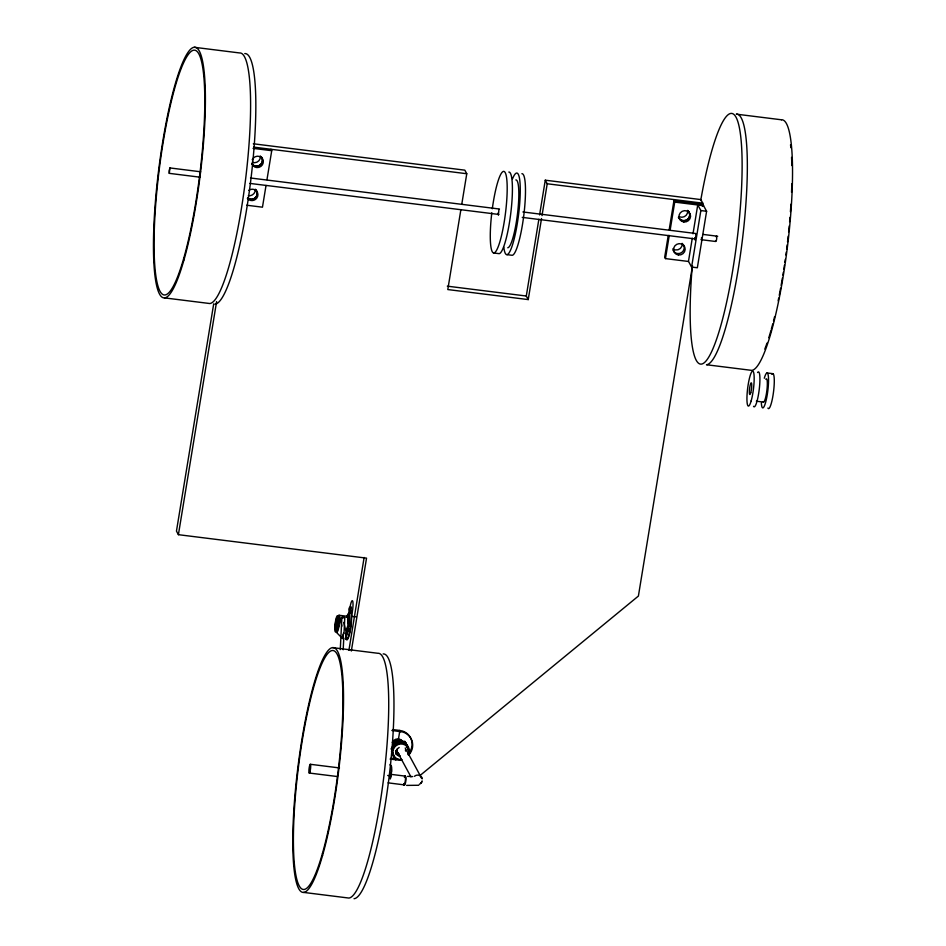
<?xml version="1.0" encoding="UTF-8"?>
<svg xmlns="http://www.w3.org/2000/svg" width="946" height="946" viewBox="0 0 946 946"><rect width="100%" height="100%" fill="white"/><g stroke="black" fill="none" stroke-linecap="round" stroke-linejoin="round"><path stroke-width="1.42" d="M337.32 625.992L338.16 621.167M349.145 625.2L348.838 619.098L348.979 625.956M401.199 742.232L405.598 742.74L408.767 751.23M394.305 742.09A8.076 7.757 -28.5 0 0 392.791 743.544C399.236 734.297 410.056 744.384 409.736 753.016L408.435 754.813M406 743.32L409.736 753.016M390.532 765.681A8.076 1.336 -82.9 0 1 391.62 769.299A8.076 1.336 -82.9 0 1 390.26 778.984L391.526 771.215L391.266 766.816M350.599 610.548L350.812 612.665L351.368 606.954M498.164 213.004L498.388 215.12L498.932 209.409M694.707 237.753L694.932 239.87L695.771 236.914M695.842 236.169L695.818 234.419M340.276 649.618L341.884 617.371L344.805 617.525L343.989 633.643M343.185 649.772L343.776 638.042M391.348 767.431L391.23 768.022L391.384 767.052M391.266 767.064L390.048 764.498M338.207 623.674L337.734 625.46L338.207 622.764M701.412 238.392L701.518 237.635M213.701 303.843L176.464 531.096L178.404 534.679L366.54 558.14L351.333 651.014M178.404 534.679L216.599 301.597M266.027 185.463L262.468 207.186L246.658 205.223M266.973 179.669L271.727 150.686L270.946 149.255M345.869 638.065A14.675 2.436 -82.9 0 0 349.133 635.511A14.675 2.436 -82.9 0 0 351.616 617.892L352.397 611.459A8.81 1.454 -82.9 0 0 352.858 601.739L352.598 600.911A8.81 1.454 -82.9 0 0 350.032 607.367M348.908 650.34L364.127 557.466M460.832 209.929L447.789 289.559L528.235 299.586L541.526 218.514M461.79 204.135L466.768 173.733L464.829 170.162L253.315 143.78M396.729 758.81L390.935 758.172M395.948 754.411L396.634 750.237L397.214 751.301A5.877 5.641 -28.5 0 1 395.759 750.923M392.696 729.567L399.874 730.454L398.491 738.932L399.07 740.009M390.083 759.059L395.83 759.78L395.262 758.586M408.743 755.062A14.675 14.107 -28.5 0 0 402.7 731.991L391.833 730.454M396.871 754.766L396.894 753.359M528.235 299.586L526.295 296.015L538.865 219.283M539.587 214.931L545.274 180.189L700.82 199.582L702.772 203.165L702.287 206.074M541.999 215.617L547.214 183.772L545.274 180.189M668.254 235.436L664.683 257.17L665.464 258.601L688.452 261.463M669.2 229.642L673.942 200.67L702.677 204.253M665.464 258.601L669.26 235.424M670.217 229.63L674.723 202.101L673.942 200.67M692.283 238.156L688.487 261.333L691.597 267.056L697.344 267.765L706.603 211.265L702.712 204.111L696.966 203.402L700.856 210.556L691.597 267.056M693.004 233.804L697.746 204.833L703.493 205.542M692.519 265.731L638.396 596.063L419.906 775.602M338.148 625.543L338.29 624.845M345.751 635.736L346.118 634.707L345.751 637.616M347.986 630.592L348.636 628.298L347.844 630.556M406.756 744.727C392.803 736.875 385.057 760.501 401.719 759.78M716.039 236.76C717.529 233.757 716.406 243.725 715.543 240.875M349.275 612.05L348.873 612.831A14.675 2.436 -82.9 0 0 348.081 615.184M405.799 743.118L396.599 741.617L391.124 748.842L391.892 750.249M392.342 746.891L396.8 742.007L401.234 742.303M200.682 171.782L169.925 167.939L169.145 170.682L169.287 173.355L200.044 177.198M169.287 173.355L169.925 167.939M418.747 785.263L406.638 785.393M412.645 776.583L407.596 776.37M343.185 617.466L341.896 617.371M343.504 617.419L344.793 617.513M398.03 752.981L395.936 752.756A4.848 4.659 -28.5 0 0 397.959 754.352M194.332 47.3L239.527 52.941A126.256 20.918 -82.9 0 1 245.913 176.512A126.256 20.918 -82.9 0 1 209.728 303.524L164.533 297.895M253.705 147.115L466.768 173.733M547.214 183.772L702.772 203.165M253.043 148.356L271.727 150.686M674.723 202.101L703.457 205.684M700.856 210.556L706.603 211.265M250.489 177.99L499.476 209.031M522.913 211.963L695.736 233.508M703.055 234.419L717.707 236.252M249.839 183.406L498.826 214.446M522.263 217.379L695.097 238.924M700.951 239.657L715.602 241.478M493.883 253.008L499.11 253.658A41.104 6.811 -82.9 0 0 510.887 212.306A41.104 6.811 -82.9 0 0 508.806 172.066M506.95 254.64L512.176 255.29A41.104 6.811 -82.9 0 0 523.966 213.938A41.104 6.811 -82.9 0 0 521.885 173.697M447.316 286.165L526.295 296.015M767.005 372.949L772.752 373.658M756.351 401.187L763.54 402.085M349.251 612.452C353.071 601.869 345.621 609.957 350.694 612.63M351.605 616.343L355.909 616.875M339.023 615.267L347.643 616.343M332.72 647.643L377.915 653.284A123.311 20.434 -82.9 0 1 384.147 773.982A123.311 20.434 -82.9 0 1 348.802 898.05L303.607 892.409M398.869 742.917L399.531 743.107M310.312 764.285L339.484 767.927M390.544 774.301L405.136 776.11M387.694 775.472L390.509 775.826M309.271 773.036L336.989 776.489M388.049 782.85L404.096 784.861M398.112 753.134L395.972 752.827A8.076 7.757 -28.5 0 0 398.065 752.827M399.851 730.572L402.121 730.915A14.675 14.107 -28.5 0 1 408.152 753.986M395.842 759.662L397.32 759.886A14.675 14.107 -28.5 0 0 401.104 759.496M393.122 755.346L394.316 757.084L391.514 751.313A8.076 7.757 -28.5 0 0 392.507 753.075A8.076 7.757 -28.5 0 1 391.999 751.136M391.656 751.053L395.83 759.78M343.244 634.352L342.819 637.202M345.456 638.952L346.496 633.69L343.788 622.409M399.874 730.454L400.442 731.648M404.592 741.203L405.361 742.61M405.562 742.988L406.331 744.396M408.081 749.291L408.849 750.698M409.062 751.077L409.819 752.484M405.231 747.99L421.881 778.653A4.399 4.233 -28.5 0 0 421.337 777.695M396.102 740.139L396.871 741.546M397.072 741.924L397.84 743.331M395.582 740.351L396.35 741.759M396.551 742.137L397.32 743.544M396.374 750.024L410.942 776.855M394.104 757.143L394.86 758.55M407.253 747.222L406.473 745.247A8.076 7.757 -28.5 0 1 406.957 747.222M391.739 751.207L393.891 756.753M405.03 741.522L405.728 743.355M343.54 633.016L342.689 638.716L336.811 632.744A8.81 1.454 -82.9 0 1 336.244 631.431M341.896 626.157L339.602 616.567A8.81 1.454 -82.9 0 0 338.16 616.295M390.615 774.573A4.848 0.804 -82.9 0 1 390.391 775.744M383.142 653.934A123.311 20.434 -82.9 0 1 389.385 774.644A123.311 20.434 -82.9 0 1 354.041 898.7M339.129 618.672A6.315 1.041 -82.9 0 1 339.117 622.574M338.715 625.814A6.315 1.041 -82.9 0 1 338.089 628.57M337.746 629.528A6.315 1.041 -82.9 0 1 337.131 630.261M336.717 629.327A6.315 1.041 -82.9 0 1 338.089 618.483M338.573 616.059A8.218 1.36 -82.9 0 1 339.259 624.265A8.218 1.36 -82.9 0 1 336.575 631.81M342.476 616.934A8.81 1.454 -82.9 0 1 342.594 618.377M346.78 617.371A8.81 1.454 -82.9 0 1 348.294 621.983A8.81 1.454 -82.9 0 1 345.846 633.583M347.572 619.074A6.315 1.041 -82.9 0 1 347.738 623.651M347.336 626.891A6.315 1.041 -82.9 0 1 346.709 629.646M348.849 614.084A13.209 2.188 -82.9 0 1 351.025 623.449A13.209 2.188 -82.9 0 1 346.532 638.053M346.756 617.206A11.494 1.904 -82.9 0 1 349.488 620.659A11.494 1.904 -82.9 0 1 345.822 636.575M347.336 617.655A8.81 1.454 -82.9 0 1 348.778 623.911A8.81 1.454 -82.9 0 1 345.787 633.643M407.927 749.007A8.076 7.757 -28.5 0 0 406.449 745.271A8.076 7.757 -28.5 0 1 407.892 748.936M395.274 743.887A8.076 7.757 -28.5 0 0 392.661 747.115A8.076 7.757 -28.5 0 1 397.072 742.776M401.707 759.543A8.076 7.757 -28.5 0 1 392.909 751.491A8.076 7.757 -28.5 0 1 402.854 744.135A8.076 7.757 -28.5 0 1 408.199 754.754M405.385 749.965A4.848 4.659 -28.5 0 1 405.668 751.159M400.134 756.445A4.848 4.659 -28.5 0 1 399.188 747.458M397.994 754.423A4.848 4.659 -28.5 0 1 396.067 752.945M400.146 755.913A4.399 4.233 -28.5 0 1 397.45 749.09M399.33 754.423A4.399 4.233 -28.5 0 1 395.948 751.833M398.171 740.529A8.076 7.757 -28.5 0 1 402.263 741.037M398.231 752.945A4.848 4.659 -28.5 0 1 395.96 752.023M399.177 754.128A4.399 4.233 -28.5 0 1 395.783 751.55M397.261 752.342A4.399 4.233 -28.5 0 1 395.511 751.006M404.45 777.435A4.399 0.733 -82.9 0 1 405.503 777.352A4.399 0.733 -82.9 0 1 404.77 783.536A4.399 0.733 -82.9 0 1 403.717 783.619M404.521 777.009A4.494 1.076 -83.9 0 1 405.905 777.86A4.494 1.076 -83.9 0 1 405.172 783.986A4.494 1.076 -83.9 0 1 403.694 783.844M422.105 780.852A4.399 4.233 -28.5 0 1 419.35 784.246M421.786 781.928A4.872 4.683 -28.5 0 1 420.722 783.229M414.407 776.299A4.872 4.683 -28.5 0 1 422.306 778.724M512.543 178.794A41.104 6.811 -82.9 0 1 520.253 188.278A41.104 6.811 -82.9 0 1 513.418 241.774A41.104 6.811 -82.9 0 1 503.804 247.178M515.842 179.917A34.174 5.664 -82.9 0 1 517.568 213.37A34.174 5.664 -82.9 0 1 507.766 247.757M492.31 208.77A41.104 6.811 -82.9 0 1 506.618 177.978A41.104 6.811 -82.9 0 1 497.714 247.923A41.104 6.811 -82.9 0 1 491.802 212.767M687.541 210.615A5.877 5.641 -28.5 0 1 688.381 218.597A5.877 5.641 -28.5 0 1 680.186 219.685M679.145 218.632A5.877 5.641 -28.5 0 1 678.424 217.355M687.707 210.792A5.877 5.641 -28.5 0 1 679.535 216.835M682.09 243.37A5.877 5.641 -28.5 0 1 681.83 252.405A5.877 5.641 -28.5 0 1 672.973 250.111M255.302 189.271A5.877 5.641 -28.5 0 1 255.787 197.288A5.877 5.641 -28.5 0 1 247.568 198.021A5.877 5.641 -28.5 0 0 256.047 189.98M260.304 156.149A5.877 5.641 -28.5 0 1 260.457 164.71A5.877 5.641 -28.5 0 1 251.766 164.025M682.267 243.56A5.877 5.641 -28.5 0 1 672.795 248.869M260.398 156.386A5.877 5.641 -28.5 0 1 252.121 162.274M255.302 189.555A5.877 5.641 -28.5 0 1 248.313 195.68M392.827 743.497A5.877 5.641 -28.5 0 1 396.067 740.399M397.545 740.009A5.877 5.641 -28.5 0 1 401.814 741.12M392.247 742.433A5.877 5.641 -28.5 0 1 402.275 741.096M244.754 53.591A126.256 20.918 -82.9 0 1 251.151 177.162A126.256 20.918 -82.9 0 1 214.955 304.174M790.525 144.785A123.311 20.434 -82.9 0 1 790.844 147.706M791.554 157.355A123.311 20.434 -82.9 0 1 791.861 165.585M791.814 183.796A123.311 20.434 -82.9 0 1 791.542 192.298M790.927 204.182A123.311 20.434 -82.9 0 1 790.418 211.786M789.981 217.391A123.311 20.434 -82.9 0 1 789.614 221.671M789.224 225.988A123.311 20.434 -82.9 0 1 788.645 231.794M788.184 236.157A123.311 20.434 -82.9 0 1 787.533 241.963M787.19 244.837A123.311 20.434 -82.9 0 1 786.646 249.188M786.268 252.097A123.311 20.434 -82.9 0 1 785.89 255.018M785.286 259.393A123.311 20.434 -82.9 0 1 784.861 262.29M784.435 265.187A123.311 20.434 -82.9 0 1 783.785 269.492M783.335 272.33A123.311 20.434 -82.9 0 1 782.886 275.132M782.401 278.053A123.311 20.434 -82.9 0 1 781.136 285.337M780.604 288.211A123.311 20.434 -82.9 0 1 779.256 295.306M778.7 298.073A123.311 20.434 -82.9 0 1 778.144 300.804M774.561 316.804A123.311 20.434 -82.9 0 1 773.497 321.084M772.776 323.851A123.311 20.434 -82.9 0 1 771.333 329.161M770.978 330.426A123.311 20.434 -82.9 0 1 768.791 337.734M767.005 343.114A123.311 20.434 -82.9 0 1 764.794 349.121M700.702 200.552A126.256 20.918 -82.9 0 1 741.049 139.594A126.256 20.918 -82.9 0 1 714.632 344.545A126.256 20.918 -82.9 0 1 692.259 266.003M757.545 372.535A17.619 2.921 -82.9 0 1 759.271 389.113A17.619 2.921 -82.9 0 1 753.524 406.307M764.297 378.234A17.619 2.921 -82.9 0 1 768.495 377.903A17.619 2.921 -82.9 0 1 765.551 402.618A17.619 2.921 -82.9 0 1 761.353 402.961M771.912 374.32A17.619 2.921 -82.9 0 1 773.639 390.911A17.619 2.921 -82.9 0 1 767.892 408.093M765.752 379.216A11.742 1.951 -82.9 0 1 766.91 390.272A11.742 1.951 -82.9 0 1 763.067 401.731M687.659 210.367A5.877 5.641 -28.5 0 1 687.399 219.401A5.877 5.641 -28.5 0 1 678.554 217.107M261.451 156.977A5.877 5.641 -28.5 0 1 260.138 164.959A5.877 5.641 -28.5 0 1 252.014 163.954M252.204 159.732A5.877 5.641 -28.5 0 1 261.191 157.355A5.877 5.641 -28.5 0 1 260.919 166.39A5.877 5.641 -28.5 0 1 252.074 164.096M248.692 190.406A5.877 5.641 -28.5 0 1 256.827 191.411A5.877 5.641 -28.5 0 1 255.515 199.405A5.877 5.641 -28.5 0 1 247.391 198.388M781.467 119.787L736.272 114.147A126.256 20.918 -82.9 0 1 742.657 237.718A126.256 20.918 -82.9 0 1 706.473 364.742L751.668 370.371A126.256 20.918 -82.9 0 0 787.852 243.359A126.256 20.918 -82.9 0 0 781.467 119.787M322.468 853.351A120.379 19.949 -82.9 0 0 337.143 654.206A120.379 19.949 -82.9 0 0 294.88 802.539A120.379 19.949 -82.9 0 0 322.468 853.351M322.574 855.385A123.311 20.434 -82.9 0 0 337.604 651.38A123.311 20.434 -82.9 0 0 294.312 803.331A123.311 20.434 -82.9 0 0 322.574 855.385M337.131 628.12A8.218 1.36 -82.9 0 0 337.521 615.669A8.218 1.36 -82.9 0 0 334.813 627.671A8.218 1.36 -82.9 0 0 337.131 628.12M336.977 627.127A6.315 1.041 -82.9 0 0 337.273 617.561A6.315 1.041 -82.9 0 0 335.203 626.784A6.315 1.041 -82.9 0 0 336.977 627.127M403.233 742.823A8.076 7.757 -28.5 0 0 399.153 742.314A8.076 7.757 -28.5 0 1 403.197 742.752M309.957 771.711A4.399 0.733 -82.9 0 0 310.489 764.427A4.399 0.733 -82.9 0 0 308.94 769.855A4.399 0.733 -82.9 0 0 309.957 771.711M183.843 257.951A123.311 20.434 -82.9 0 0 198.873 53.946A123.311 20.434 -82.9 0 0 155.582 205.897A123.311 20.434 -82.9 0 0 183.843 257.951M183.95 259.973A126.256 20.918 -82.9 0 0 199.334 51.119A126.256 20.918 -82.9 0 0 155.014 206.689A126.256 20.918 -82.9 0 0 183.95 259.973M750.769 392.708A5.877 0.97 -82.9 0 0 751.479 382.988A5.877 0.97 -82.9 0 0 749.421 390.225A5.877 0.97 -82.9 0 0 750.769 392.708M751.183 400.832A17.619 2.921 -82.9 0 0 753.335 371.683A17.619 2.921 -82.9 0 0 747.151 393.394A17.619 2.921 -82.9 0 0 751.183 400.832M678.436 254.982A5.877 5.641 -28.5 0 0 684.798 247.131A5.877 5.641 -28.5 0 0 674.841 245.889A5.877 5.641 -28.5 0 0 678.436 254.982M683.84 221.979A5.877 5.641 -28.5 0 0 690.202 214.127A5.877 5.641 -28.5 0 0 680.257 212.885A5.877 5.641 -28.5 0 0 683.84 221.979"/></g></svg>
